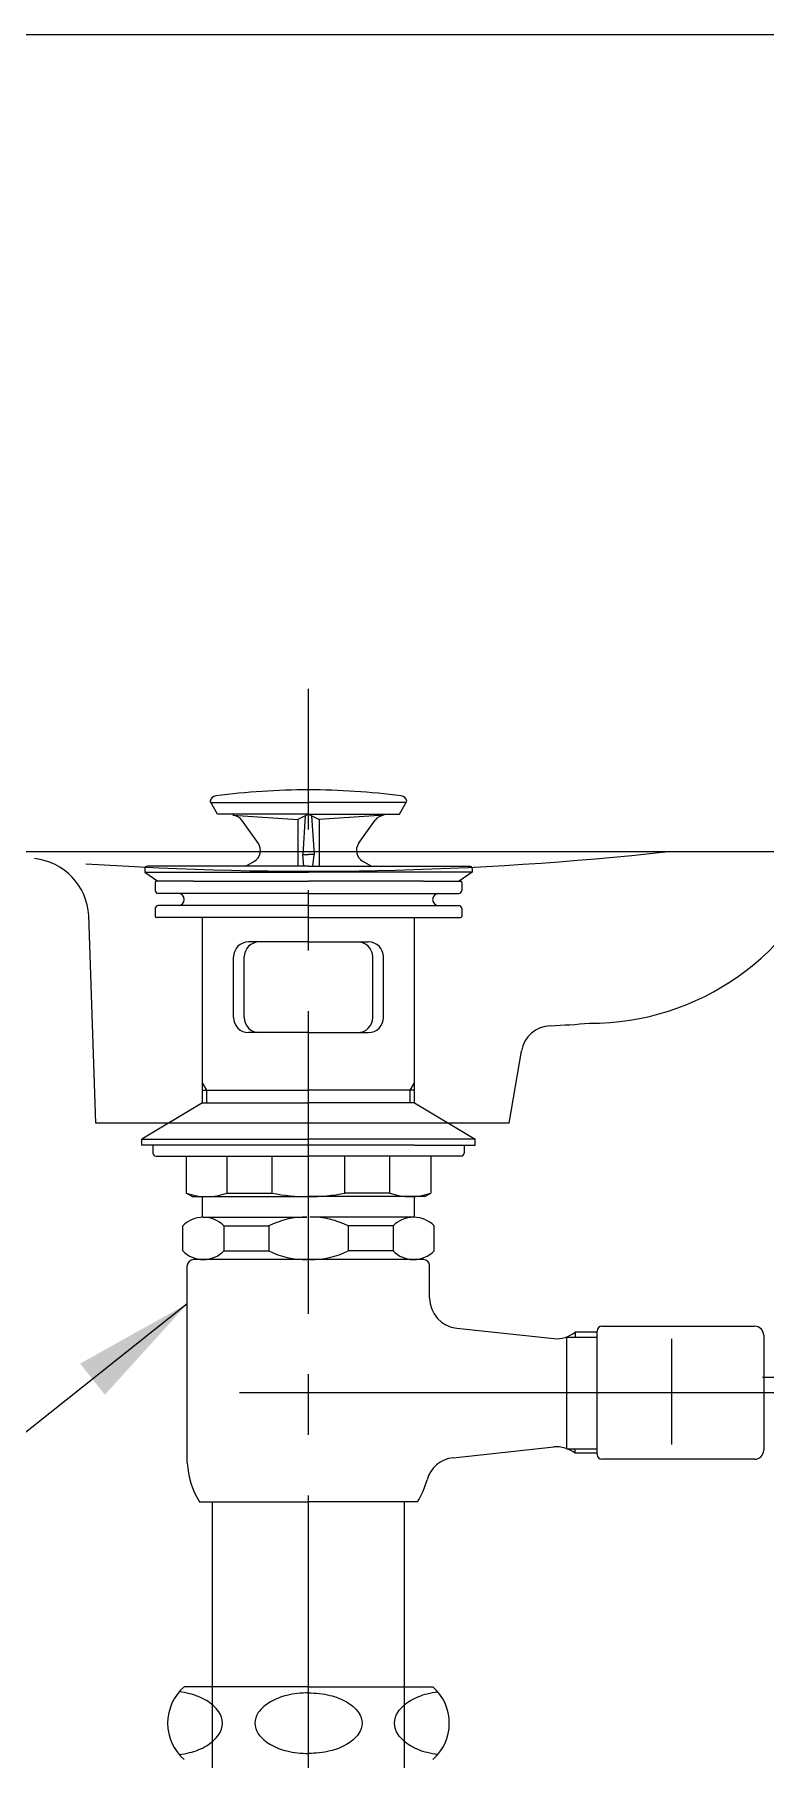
# Model space of a CAD drawing. Extents: x 0 to 6861, y 0 to 2100.
# Drawn here: x 6006.1 to 6126.7, y 640.4 to 925.4 of the extents above; entities that cross this region are included whole.
import ezdxf

# ---------------------------------------------------------------- set-up
doc = ezdxf.new("R2010")
doc.units = 0
doc.header["$LTSCALE"] = 20
doc.header["$MEASUREMENT"] = 0
doc.linetypes.add('CENTER', pattern=[2, 1.25, -0.25, 0.25, -0.25])
for name, color, linetype in [('1', 1, 'CONTINUOUS'), ('3', 3, 'CONTINUOUS'), ('4', 4, 'CONTINUOUS'), ('7', 7, 'CONTINUOUS'), ('CENTER', 2, 'CENTER')]:
    doc.layers.add(name, color=color, linetype=linetype)
doc.styles.get("Standard").update_dxf_attribs({"font": 'NanumGothic.ttf'})
doc.dimstyles.get("Standard").update_dxf_attribs({"dimtxt": 2.5, "dimasz": 2, "dimexe": 2, "dimexo": 1, "dimgap": 1.5, "dimtad": 1, "dimdec": 0, "dimlfac": 10, "dimrnd": 0.5, "dimzin": 0, "dimdsep": 46, "dimtxsty": 'Standard', "dimcen": 0, "dimclrt": 2, "dimadec": 0, "dimazin": 0, "dimtfac": 1, "dimtdec": 0, "dimtmove": 0, "dimatfit": 3, "dimfxl": 1, "dimtolj": 1, "dimtzin": 0, "dimarcsym": 0})

msp = doc.modelspace()

# ---------------------------------------------------------------- linework, layer by layer
at = {"layer": '1', "color": 7}
for p, q in [((6016.22161, 745.54089, -7.47769), (6015.02453, 779.84817, -9.25406)), ((6084.4069, 745.54089, -7.72303), (6086.44656, 757.47524, -9.25406)), ((6084.4069, 745.54089, -7.72303), (6016.22161, 745.54089, -7.72303))]:
    msp.add_line(p, q, dxfattribs=at)
at = {"layer": '3'}
for p, q in [((6036.30483, 796.61742), (6035.07351, 798.75013)), ((6035.19005, 798.54828), (6051.30483, 798.54828)), ((6067.41961, 798.54828), (6051.30483, 798.54828)), ((6066.30483, 796.61742), (6067.53615, 798.75013)), ((6051.30483, 796.61742), (6036.30483, 796.61742)), ((6038.8201, 796.43313), (6049.55483, 795.73176)), ((6043.03017, 791.73813), (6040.31196, 795.59109)), ((6051.30483, 796.61742), (6049.55483, 795.73176)), ((6049.55483, 795.73176), (6049.55483, 788.01742)), ((6050.78715, 796.35543), (6050.35483, 789.94754)), ((6051.30483, 796.61742), (6053.05483, 795.73176)), ((6051.30483, 796.61742), (6066.30483, 796.61742)), ((6051.8225, 796.35543), (6052.25483, 789.94754)), ((6063.78955, 796.43313), (6053.05483, 795.73176)), ((6053.05483, 795.73176), (6053.05483, 788.01742)), ((6059.57949, 791.73813), (6062.29769, 795.59109)), ((6050.35483, 789.97174), (6051.30483, 789.97174)), ((6050.55793, 788.01742), (6050.35483, 789.97174)), ((6052.25483, 789.97174), (6051.30483, 789.97174)), ((6052.05173, 788.01742), (6052.25483, 789.97174)), ((6024.30483, 787.61742), (6024.30483, 787.01742)), ((6024.30483, 787.01742), (6026.44705, 785.51742)), ((6024.30483, 787.01742), (6051.30483, 787.01742)), ((6034.00483, 788.01742), (6024.70483, 788.01742)), ((6051.30483, 788.01742), (6034.00483, 788.01742)), ((6040.9484, 788.01742), (6042.39592, 788.85314)), ((6051.30483, 788.01742), (6068.60483, 788.01742)), ((6078.30483, 787.01742), (6051.30483, 787.01742)), ((6061.66125, 788.01742), (6060.21373, 788.85314)), ((6068.60483, 788.01742), (6077.90483, 788.01742)), ((6078.30483, 787.01742), (6076.16261, 785.51742)), ((6078.30483, 787.61742), (6078.30483, 787.01742)), ((6026.00299, 785.31742), (6026.00299, 784.01742)), ((6032.30483, 785.51742), (6026.20299, 785.51742)), ((6032.30483, 785.51742), (6051.30483, 785.51742)), ((6070.30483, 785.51742), (6051.30483, 785.51742)), ((6070.30483, 785.51742), (6076.40666, 785.51742)), ((6076.60666, 785.31742), (6076.60666, 784.01742)), ((6026.00299, 781.01742), (6026.00299, 779.71742)), ((6051.30483, 783.51742), (6026.50299, 783.51742)), ((6051.30483, 781.51742), (6026.50299, 781.51742)), ((6051.30483, 783.51742), (6076.10666, 783.51742)), ((6051.30483, 781.51742), (6076.10666, 781.51742)), ((6076.60666, 781.01742), (6076.60666, 779.71742)), ((6051.30483, 779.51742), (6026.20299, 779.51742)), ((6033.80483, 748.92301), (6033.80483, 779.51742)), ((6051.30483, 779.51742), (6076.40666, 779.51742)), ((6068.80483, 748.92301), (6068.80483, 779.51742)), ((6051.30483, 775.51742), (6041.43046, 775.51742)), ((6051.30483, 775.51742), (6061.1792, 775.51742)), ((6038.93046, 763.01742), (6038.93046, 773.01742)), ((6040.69823, 763.01742), (6040.69823, 773.01742)), ((6061.91143, 763.01742), (6061.91143, 773.01742)), ((6063.6792, 763.01742), (6063.6792, 773.01742)), ((6051.30483, 760.51742), (6041.43046, 760.51742)), ((6051.30483, 760.51742), (6061.1792, 760.51742)), ((6034.50483, 751.01742), (6033.80483, 752.22985)), ((6033.80483, 751.01742), (6051.30483, 751.01742)), ((6034.50483, 748.92301), (6034.50483, 751.01742)), ((6068.80483, 751.01742), (6051.30483, 751.01742)), ((6068.10483, 751.01742), (6068.80483, 752.22985)), ((6068.10483, 748.92301), (6068.10483, 751.01742)), ((6033.80483, 748.92301), (6023.80483, 742.92301)), ((6033.80483, 748.92301), (6051.30483, 748.92301)), ((6068.80483, 748.92301), (6051.30483, 748.92301)), ((6068.80483, 748.92301), (6078.80483, 742.92301)), ((6023.80483, 741.92301), (6023.80483, 742.92301)), ((6023.80483, 742.92301), (6051.30483, 742.92301)), ((6033.80483, 741.92301), (6023.80483, 741.92301)), ((6025.6127, 741.92301), (6025.6127, 740.62301)), ((6068.80483, 741.92301), (6033.80483, 741.92301)), ((6078.80483, 742.92301), (6051.30483, 742.92301)), ((6068.80483, 741.92301), (6078.80483, 741.92301)), ((6076.99696, 741.92301), (6076.99696, 740.62301)), ((6078.80483, 741.92301), (6078.80483, 742.92301)), ((6026.1127, 740.12301), (6031.1127, 740.12301)), ((6031.1127, 740.12301), (6031.1127, 734.00036)), ((6031.1127, 740.12301), (6051.30483, 740.12301)), ((6037.88748, 734.00036), (6037.88748, 740.12301)), ((6045.28814, 734.00036), (6045.28814, 740.12301)), ((6071.49696, 740.12301), (6051.30483, 740.12301)), ((6057.32151, 734.00036), (6057.32151, 740.12301)), ((6064.72217, 734.00036), (6064.72217, 740.12301)), ((6076.49696, 740.12301), (6071.49696, 740.12301)), ((6071.49696, 740.12301), (6071.49696, 734.00036)), ((6032.1127, 733.42301), (6031.1127, 734.00036)), ((6032.1127, 733.42301), (6033.5127, 733.42301)), ((6033.5127, 733.42301), (6051.30483, 733.42301)), ((6033.80483, 730.01177), (6033.80483, 733.42301)), ((6037.88748, 734.00036), (6045.28814, 734.00036)), ((6069.09696, 733.42301), (6051.30483, 733.42301)), ((6064.72217, 734.00036), (6057.32151, 734.00036)), ((6068.80483, 730.01177), (6068.80483, 733.42301)), ((6070.49696, 733.42301), (6069.09696, 733.42301)), ((6070.49696, 733.42301), (6071.49696, 734.00036)), ((6033.94852, 730.01742), (6051.06113, 730.01742)), ((6068.66113, 730.01742), (6051.54852, 730.01742)), ((6030.56113, 724.46079), (6030.56113, 728.57404)), ((6037.33591, 728.57404), (6037.33591, 724.46079)), ((6037.33591, 728.57404), (6044.73658, 728.57404)), ((6044.73658, 728.57404), (6044.73658, 724.46079)), ((6065.27374, 728.57404), (6057.87308, 728.57404)), ((6057.87308, 728.57404), (6057.87308, 724.46079)), ((6065.27374, 728.57404), (6065.27374, 724.46079)), ((6072.04852, 724.46079), (6072.04852, 728.57404)), ((6037.33591, 724.46079), (6044.73658, 724.46079)), ((6065.27374, 724.46079), (6057.87308, 724.46079)), ((6031.30483, 689.41507), (6031.30483, 722.01742)), ((6051.30483, 723.01742), (6032.30483, 723.01742)), ((6068.66113, 723.01742), (6051.30483, 723.01742)), ((6068.10483, 723.01742), (6068.66113, 723.01742)), ((6068.66113, 723.01742), (6069.06113, 723.01742)), ((6070.30483, 723.01742), (6068.80483, 723.01742)), ((6071.30483, 716.65318), (6071.30483, 722.01742)), ((6075.77216, 711.68163), (6091.80639, 709.96368)), ((6093.83506, 710.21742), (6098.94063, 710.21742)), ((6093.97414, 691.76742), (6093.97414, 710.26742)), ((6095.30483, 711.01742), (6095.30483, 710.21742)), ((6098.96603, 711.01742), (6095.30483, 711.01742)), ((6098.94063, 710.21742), (6098.94063, 711.21742)), ((6098.94063, 690.81742), (6098.94063, 710.21742)), ((6099.74063, 712.01742), (6124.94063, 712.01742)), ((6111.30483, 692.4795), (6111.30483, 709.91742)), ((6126.44063, 710.51742), (6126.44063, 704.74623)), ((6126.44063, 704.74623), (6126.44063, 691.51742)), ((6145.67308, 703.52291), (6126.23275, 703.5198)), ((6111.30483, 701.01742), (6039.94528, 701.01742)), ((6111.30483, 701.01742), (6042.80483, 701.00648)), ((6189.75872, 701.02995), (6111.30483, 701.01742)), ((6075.17371, 690.28908), (6091.80639, 692.07116)), ((6093.97414, 691.76742), (6098.94063, 691.76742)), ((6095.30483, 691.01742), (6095.30483, 691.81742)), ((6098.96603, 691.01742), (6095.30483, 691.01742)), ((6124.94063, 690.01742), (6099.74063, 690.01742)), ((6033.30483, 683.01742), (6051.30483, 683.01742)), ((6035.42983, 683.01742), (6035.42983, 602.01742)), ((6069.30482, 683.01742), (6051.30483, 683.01742)), ((6067.17983, 602.01742), (6067.17983, 683.01742))]:
    msp.add_line(p, q, dxfattribs=at)
for centre, radius, start, end in [((6036.15483, 798.54828), 1.1, 97.3204137, 169.426199), ((6051.30483, 680.61742), 120, 90, 97.3204137), ((6051.30483, 680.61742), 120, 82.6795863, 90), ((6066.45483, 798.54828), 1.1, 10.573801, 82.6795863), ((6038.67772, 794.43816), 2, 35.2023251, 86.2618095), ((6063.93194, 794.43816), 2, 93.7381905, 144.7976749), ((6041.39592, 790.58519), 2, 300, 35.2023251), ((6061.21373, 790.58519), 2, 144.7976749, 240), ((6024.70483, 787.61742), 0.4, 90, 180), ((6077.90483, 787.61742), 0.4, 0, 90), ((6026.20299, 785.31742), 0.2, 90, 180), ((6026.50299, 784.01742), 0.5, 180, 270), ((6076.10666, 784.01742), 0.5, 270, 0), ((6076.40666, 785.31742), 0.2, 0, 90), ((6026.50299, 781.01742), 0.5, 90, 180), ((6029.80483, 782.51742), 1, 270, 90), ((6072.80483, 782.51742), 1, 90, 270), ((6076.10666, 781.01742), 0.5, 0, 90), ((6026.20299, 779.71742), 0.2, 180, 270), ((6076.40666, 779.71742), 0.2, 270, 0), ((6041.43046, 773.01742), 2.5, 90, 180), ((6043.19823, 773.01742), 2.5, 90, 180), ((6059.41143, 773.01742), 2.5, 0, 90), ((6061.1792, 773.01742), 2.5, 0, 90), ((6041.43046, 763.01742), 2.5, 180, 270), ((6043.19823, 763.01742), 2.5, 180, 270), ((6059.41143, 763.01742), 2.5, 270, 0), ((6061.1792, 763.01742), 2.5, 270, 0), ((6026.1127, 740.62301), 0.5, 180, 270), ((6076.49696, 740.62301), 0.5, 270, 0), ((6034.50009, 743.60222), 10.18185, 250.567925, 289.432075), ((6051.11269, 762.87534), 29.45658, 258.5955662, 270.3737354), ((6051.49697, 762.87534), 29.45658, 269.6262646, 281.4044338), ((6068.10957, 743.60222), 10.18185, 250.567925, 289.432075), ((6033.94852, 725.30962), 4.70435, 43.9409373, 136.0590627), ((6050.83894, 716.41294), 13.60629, 89.0642953, 116.6471866), ((6051.77072, 716.41294), 13.60629, 63.3528134, 90.9357047), ((6068.66113, 725.30962), 4.70435, 43.9409373, 136.0590627), ((6033.94852, 727.72522), 4.70435, 223.9409373, 316.0590627), ((6050.83894, 736.6219), 13.60629, 243.3528134, 270.9357047), ((6051.77072, 736.6219), 13.60629, 269.0642953, 296.6471866), ((6068.66113, 727.72522), 4.70435, 223.9409373, 316.0590627), ((6032.30483, 722.01742), 1, 90, 180), ((6070.30483, 722.01742), 1, 0, 90), ((6076.30483, 716.65318), 5, 180, 263.8844964), ((6092.21328, 714.94709), 5, 265.3321647, 308.1927197), ((6099.74063, 711.21742), 0.8, 90, 180), ((6124.94063, 710.51742), 1.5, 0, 90), ((6075.70637, 685.31754), 5, 96.1154758, 165.0404643), ((6092.21328, 687.08774), 5, 51.8072803, 94.6678353), ((6099.74063, 690.81742), 0.8, 180, 270), ((6124.94063, 691.51742), 1.5, 270, 0), ((6044.29323, 689.964), 13, 182.4200434, 212.3000082), ((6058.31642, 689.964), 13, 327.6999918, 345.040466)]:
    msp.add_arc(centre, radius, start, end, dxfattribs=at)
at = {"layer": '4'}
for p, q in [((6035.05483, 652.42301), (6030.76332, 652.42301)), ((6035.05483, 652.42301), (6030.76332, 652.42301)), ((6051.30483, 652.42301), (6035.05483, 652.42301)), ((6051.30483, 652.42301), (6035.05483, 652.42301)), ((6051.30483, 652.42301), (6067.55483, 652.42301)), ((6051.30483, 652.42301), (6067.55483, 652.42301)), ((6067.55483, 652.42301), (6071.84633, 652.42301)), ((6067.55483, 652.42301), (6071.84633, 652.42301))]:
    msp.add_line(p, q, dxfattribs=at)
for points in [[(6037.11, 646.42301, 0.15521739), (6036.5195, 648.27933, 0.106747244), (6034.4578, 650.17001, 0.07304301), (6031.68794, 651.28803, 0.028511088), (6029.95918, 651.60404, 0.05952259)], [(6051.30483, 651.42301, 0.057537424), (6047.74728, 651.01227, 0.071219107), (6045.04733, 649.95854, 0.106373365), (6043.02453, 648.16195, 0.159482965)], [(6051.30483, 651.42301, 0.057537424), (6047.74728, 651.01227, 0.071219107), (6045.04733, 649.95854, 0.106373365), (6043.02453, 648.16195, 0.159482965)], [(6051.30483, 651.42301, -0.057537424), (6054.86237, 651.01227, -0.071219107), (6057.56232, 649.95854, -0.106373365), (6059.58513, 648.16195, -0.159482965)], [(6051.30483, 651.42301, -0.057537424), (6054.86237, 651.01227, -0.071219107), (6057.56232, 649.95854, -0.106373365), (6059.58513, 648.16195, -0.159482965)], [(6065.49966, 646.42301, -0.15521739), (6066.09015, 648.27933, -0.106747244), (6068.15185, 650.17001, -0.07304301), (6070.92172, 651.28803, -0.028511088), (6072.65047, 651.60404, -0.05952259)], [(6043.02453, 648.16194, 0.327290453), (6043.02453, 644.68407, 0.106373385), (6045.04733, 642.88748, 0.071219107), (6047.74728, 641.83375, 0.057537424), (6051.30483, 641.42301, 0.057537424)], [(6059.58513, 648.16194, -0.327290453), (6059.58513, 644.68407, -0.106373385), (6057.56232, 642.88748, -0.071219107), (6054.86237, 641.83375, -0.057537424), (6051.30483, 641.42301, -0.057537424)], [(6029.95918, 641.24198, 0.028511088), (6031.68794, 641.55799, 0.07304301), (6034.4578, 642.67601, 0.106747244), (6036.5195, 644.56668, 0.15521739), (6037.11, 646.42301, 0.15521739)], [(6072.65047, 641.24198, -0.028511088), (6070.92172, 641.55799, -0.07304301), (6068.15185, 642.67601, -0.106747244), (6066.09015, 644.56668, -0.15521739), (6065.49966, 646.42301, -0.15521739)]]:
    msp.add_lwpolyline(points, format="xyb", dxfattribs=at)
for centre, start, end in [((6036.05483, 646.42301), 131.4096221, 228.5903779), ((6066.55483, 646.42301), 311.4096221, 48.5903779)]:
    msp.add_arc(centre, 8, start, end, dxfattribs=at)
at = {"layer": '7'}
for p, q in [((5783.30483, 925.423, -9.25406), (6261.30483, 925.42307, -9.25406)), ((5790.36271, 790.42301, -9.25406), (6261.30483, 790.42301, -9.25406))]:
    msp.add_line(p, q, dxfattribs=at)
for centre, radius, start, end in [((6051.30528, 1332.85288, -9.25406), 545.66744, 266.140418, 276.2445052), ((6097.85582, 804.29484, -9.25406), 42.23463, 269.7673653, 340.8254649), ((6005.03824, 779.32481, -9.25406), 10, 3, 83.9694139), ((6091.3751, 756.63292, -9.25406), 5, 91.4871213, 170.3014681), ((6072.91672, 1085.02795, -9.25406), 323.91569, 273.2437882, 274.3852981)]:
    msp.add_arc(centre, radius, start, end, dxfattribs=at)
at = {"layer": 'CENTER', "color": 1, "linetype": 'CENTER', "ltscale": 2}
msp.add_line((6051.30483, 554.06717), (6051.30483, 817.31671), dxfattribs=at)

# ---------------------------------------------------------------- leaders
at = {"layer": '1'}
msp.add_leader([(6031.30483, 715.71624), (5920.8664, 627.81131), (5767.79661, 627.81131)], dimstyle='Standard', override={"dimtxt": 20, "dimasz": 20, "dimexe": 20, "dimexo": 0, "dimgap": 10, "dimtad": 0, "dimlfac": 1, "dimzin": 8, "dimclrd": 3, "dimclre": 3}, dxfattribs=at)

doc.saveas('drawing.dxf')
